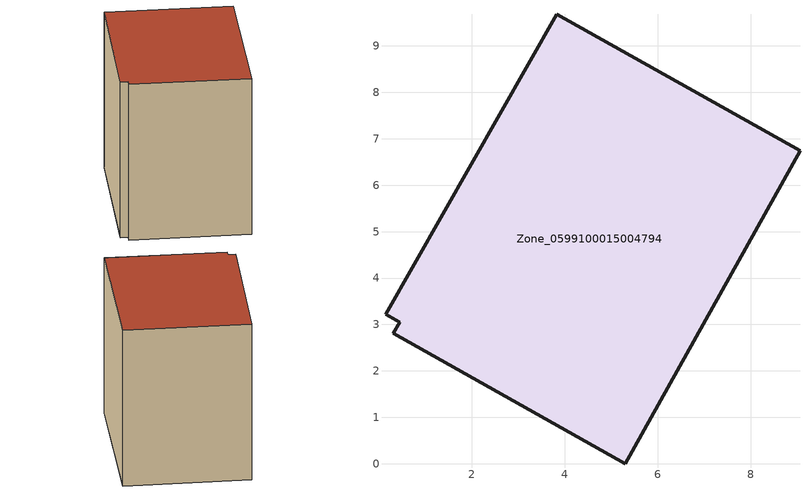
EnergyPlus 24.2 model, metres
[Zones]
Zone_0599100015004794
 floor ground (C_G): 0.31,2.81 0.44,3.04 0.14,3.22 3.83,9.68 9.06,6.74 5.3,0 z0.78
 wall outside (C_F): 5.3,0 9.06,6.74 3.83,9.68 0.14,3.22 0.44,3.04 0.31,2.81 5.3,0 z0.78:8.76
 roof outside (C_R): 0.44,3.04 0.31,2.81 5.3,0 9.06,6.74 3.83,9.68 0.14,3.22 z8.76
[BUILDING]
Pand.0599100015004794: North Axis=0; Terrain=City; Loads Convergence Tolerance Value=0.04; Temperature Convergence Tolerance Value=0.4; Solar Distribution=FullExterior; Maximum Number of Warmup Days=25; Minimum Number of Warmup Days=1
[Site:Location]
Rotterdam.The.Hague.AP_ZH_NLD Design_Conditions: Latitude=51.96; Longitude=4.45; Time Zone=1; Elevation=-4.5
[SITE:GROUNDTEMPERATURE:BUILDINGSURFACE]
18, 18, 18, 18, 18, 18, 18, 18, 18, 18, 18, 18
[MATERIAL] Thermal Absorptance=0.9; Solar Absorptance=0.7; Visible Absorptance=0.7
Name | Roughness | Thickness | Conductivity | Density | Specific Heat
G.TC.1946-1964 | MediumSmooth | 0.15 | 1 | 540 | 1210
F.TC.1946-1964 | Rough | 0.3 | 0.857143 | 1920 | 840
R.TC.1946-1964 | MediumRough | 0.2 | 0.235294 | 1500 | 1000
[CONSTRUCTION]
C_G: G.TC.1946-1964
C_F: F.TC.1946-1964
C_R: R.TC.1946-1964
[ZONE]
Zone_0599100015004794: Type=1; Multiplier=1; Ceiling Height=Autocalculate; Volume=Autocalculate; Floor Area=autocalculate; Part of Total Floor Area=Yes
[ZONEINFILTRATION:DESIGNFLOWRATE]
Infil_Zone_0599100015004794: Zone or ZoneList or Space or SpaceList=Zone_0599100015004794; Schedule=AlwaysOn; Design Flow Rate Calculation Method=Flow/Area; Flow Rate per Floor Area=0.003; Constant Term Coefficient=1; Temperature Term Coefficient=0; Velocity Term Coefficient=0; Velocity Squared Term Coefficient=0
[HVACTEMPLATE:ZONE:IDEALLOADSAIRSYSTEM]
Zone_0599100015004794: Maximum Heating Supply Air Temperature=50; Minimum Cooling Supply Air Temperature=13; Maximum Heating Supply Air Humidity Ratio=0.0156; Minimum Cooling Supply Air Humidity Ratio=0.0077; Heating Limit=NoLimit; Cooling Limit=NoLimit; Dehumidification Control Type=ConstantSensibleHeatRatio; Cooling Sensible Heat Ratio=0.7; Dehumidification Setpoint=60; Humidification Control Type=None; Humidification Setpoint=30; Outdoor Air Method=None; Outdoor Air Flow Rate per Person=0.00944; Outdoor Air Flow Rate per Zone Floor Area=0; Outdoor Air Flow Rate per Zone=0; Demand Controlled Ventilation Type=None; Outdoor Air Economizer Type=NoEconomizer; Heat Recovery Type=None; Sensible Heat Recovery Effectiveness=0.7; Latent Heat Recovery Effectiveness=0.65
[ZONECONTROL:THERMOSTAT]
ThermostatControl_Zone_0599100015004794: Zone or ZoneList=Zone_0599100015004794; Control Type Schedule=DualSetpointControlType; Control 1=Thermostat_Zone_0599100015004794; Temperature Difference Between Cutout And Setpoint=0
[THERMOSTATSETPOINT:DUALSETPOINT]
Thermostat_Zone_0599100015004794: Heating Setpoint Temperature Schedule=HeatingSetpoint_Zone_0599100015004794; Cooling Setpoint Temperature Schedule=CoolingSetpoint_Zone_0599100015004794
[SCHEDULE:COMPACT]
HeatingSetpoint_Zone_0599100015004794: Through: 12/31, For: AllDays, Until: 24:00, 21
CoolingSetpoint_Zone_0599100015004794: Through: 12/31, For: AllDays, Until: 24:00, 24
DualSetpointControlType: Through: 12/31, For: AllDays, Until: 24:00, 4
AlwaysOn: Through: 12/31, For: AllDays, Until: 24:00, 1
